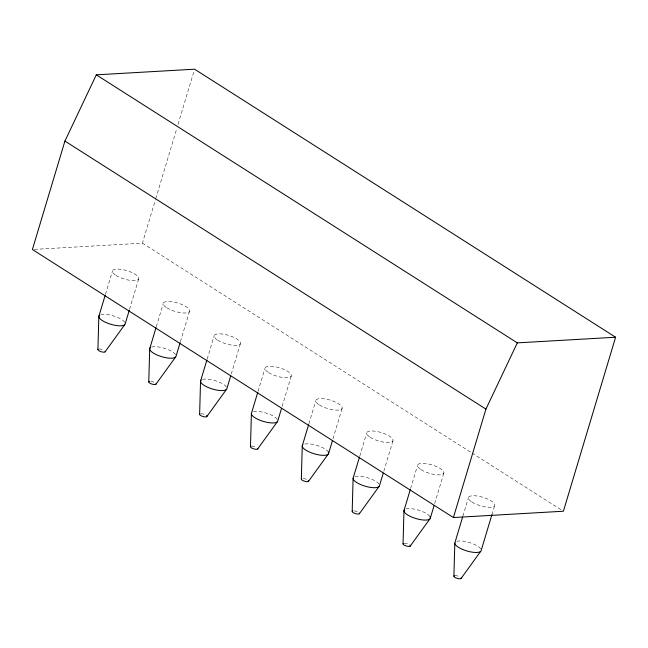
<?xml version="1.0" encoding="UTF-8"?>
<svg xmlns="http://www.w3.org/2000/svg" width="648" height="648" viewBox="0 0 648 648"><rect width="100%" height="100%" fill="white"/><g stroke="black" fill="none" stroke-linecap="round" stroke-linejoin="round"><path stroke-width="0.49" stroke-dasharray="3.24 2.43" d="M105.478 294.273L112.404 271.18M34.417 249.391L142.398 243.194L155.447 199.697M155.739 198.734L176.904 128.166M178.062 124.294L194.311 70.162M129.559 309.307L138.793 278.527M156.33 326.649L163.256 303.556M180.411 341.682L189.645 310.902M207.19 359.024L214.115 335.939M231.271 374.066L240.505 343.278M258.042 391.4L264.967 368.315M282.123 406.442L291.357 375.654M308.894 423.784L315.827 400.691M332.975 438.818L342.217 408.029M359.753 456.16L366.679 433.067M383.835 471.193L393.069 440.413M410.605 488.535L417.531 465.442M434.687 503.569L443.921 472.789M462.907 516.1L468.391 497.826M491.889 514.787L494.78 505.165M142.398 243.194L471.169 452.515M472.019 453.057L561.686 510.146M455.05 575.618A3.799 1.215 16.7 0 1 460.218 577.06M456.808 541.307A13.721 4.398 16.7 0 1 470.173 542.773A13.721 4.398 16.7 0 1 480.873 549.099M404.198 543.243A3.799 1.215 16.7 0 1 409.366 544.685M405.956 508.923A13.721 4.398 16.7 0 1 419.321 510.397A13.721 4.398 16.7 0 1 430.021 516.723M354.116 510.883A3.799 1.215 16.7 0 1 357.769 511.896M355.096 476.547A13.721 4.398 16.7 0 1 368.461 478.022A13.721 4.398 16.7 0 1 379.169 484.348M303.264 478.508A3.799 1.215 16.7 0 1 306.917 479.52M304.892 444.018A13.721 4.398 16.7 0 1 318.176 445.832A13.721 4.398 16.7 0 1 328.309 451.972M251.635 446.116A3.799 1.215 16.7 0 1 256.802 447.549M253.392 411.796A13.721 4.398 16.7 0 1 266.757 413.262A13.721 4.398 16.7 0 1 277.457 419.596M200.775 413.732A3.799 1.215 16.7 0 1 205.943 415.174M202.532 379.42A13.721 4.398 16.7 0 1 215.897 380.886A13.721 4.398 16.7 0 1 226.606 387.212M150.701 381.372A3.799 1.215 16.7 0 1 154.354 382.393M151.681 347.036A13.721 4.398 16.7 0 1 165.046 348.511A13.721 4.398 16.7 0 1 175.746 354.837M99.071 348.98A3.799 1.215 16.7 0 1 104.239 350.422M100.829 314.661A13.721 4.398 16.7 0 1 114.186 316.135A13.721 4.398 16.7 0 1 124.894 322.461M471.947 502.046A13.721 4.398 16.7 0 0 494.213 506.193A13.721 4.398 16.7 0 0 478.589 496.247A13.721 4.398 16.7 0 0 471.947 502.046M421.087 469.67A13.721 4.398 16.7 0 0 443.362 473.818A13.721 4.398 16.7 0 0 427.737 463.863A13.721 4.398 16.7 0 0 421.087 469.67M370.235 437.295A13.721 4.398 16.7 0 0 392.502 441.434A13.721 4.398 16.7 0 0 376.877 431.487A13.721 4.398 16.7 0 0 370.235 437.295M319.383 404.919A13.721 4.398 16.7 0 0 341.65 409.058A13.721 4.398 16.7 0 0 326.025 399.111A13.721 4.398 16.7 0 0 319.383 404.919M268.523 372.535A13.721 4.398 16.7 0 0 290.798 376.682A13.721 4.398 16.7 0 0 275.173 366.736A13.721 4.398 16.7 0 0 268.523 372.535M217.671 340.16A13.721 4.398 16.7 0 0 239.938 344.307A13.721 4.398 16.7 0 0 224.313 334.36A13.721 4.398 16.7 0 0 217.671 340.16M166.811 307.784A13.721 4.398 16.7 0 0 189.086 311.931A13.721 4.398 16.7 0 0 173.462 301.976A13.721 4.398 16.7 0 0 166.811 307.784M115.96 275.408A13.721 4.398 16.7 0 0 138.235 279.547A13.721 4.398 16.7 0 0 122.61 269.6A13.721 4.398 16.7 0 0 115.96 275.408"/><path stroke-width="0.97" d="M97.913 349.556L98.836 316.394L105.187 295.229M148.765 381.931L149.696 348.778L156.047 327.613M199.625 414.307L200.548 381.154L206.898 359.988M250.476 446.691L251.4 413.529L257.75 392.364M301.328 479.066L302.26 445.905L308.61 424.74M352.188 511.442L353.111 478.281L359.462 457.124M403.04 543.818L403.971 510.665L410.314 489.499M453.892 576.194L454.823 543.04L462.615 517.064M64.93 141.078L32.4 249.512L453.406 517.55L563.395 511.232L615.6 337.235L194.594 69.198L96.309 74.836L64.93 141.078L485.935 409.115L453.406 517.55M129.268 310.271L125.226 323.741A13.721 4.398 16.7 0 1 109.877 324A13.721 4.398 16.7 0 1 99.403 315.374M180.128 342.646L176.086 356.117A13.721 4.398 16.7 0 1 160.736 356.384A13.721 4.398 16.7 0 1 150.255 347.749M230.688 375.986L226.938 388.492A13.721 4.398 16.7 0 1 211.588 388.76A13.721 4.398 16.7 0 1 201.115 380.125M281.548 408.362L277.79 420.868A13.721 4.398 16.7 0 1 264.165 421.654A13.721 4.398 16.7 0 1 251.4 413.529M328.649 453.244L332.4 440.737M383.252 473.121L379.501 485.627A13.721 4.398 16.7 0 1 365.869 486.405A13.721 4.398 16.7 0 1 353.111 478.281M430.361 518.003L434.111 505.497M491.889 514.787L481.213 550.379A13.721 4.398 16.7 0 1 467.581 551.165A13.721 4.398 16.7 0 1 454.823 543.04M485.935 409.115L517.315 342.873L615.6 337.235M105.065 351.872L124.667 324.761M155.917 384.248L175.519 357.145M206.777 416.624L226.379 389.521M257.629 449.007L277.231 421.897M308.48 481.383L328.082 454.272M359.34 513.759L378.942 486.648M410.192 546.134L429.794 519.032M461.052 578.51L480.646 551.408M96.309 74.836L517.315 342.873M461.109 577.878A3.799 1.215 16.7 0 1 456.953 578.3A3.799 1.215 16.7 0 1 454.442 575.716M409.917 545.098A3.799 1.215 16.7 0 1 407.049 546.191A3.799 1.215 16.7 0 1 403.194 543.534M430.021 516.723A13.721 4.398 16.7 0 1 416.729 518.781A13.721 4.398 16.7 0 1 404.53 509.636M359.405 513.119A3.799 1.215 16.7 0 1 355.242 513.548A3.799 1.215 16.7 0 1 352.739 510.964M308.213 480.346A3.799 1.215 16.7 0 1 305.346 481.44A3.799 1.215 16.7 0 1 301.482 478.783M328.309 451.972A13.721 4.398 16.7 0 1 315.017 454.029A13.721 4.398 16.7 0 1 302.819 444.876M257.693 448.367A3.799 1.215 16.7 0 1 253.53 448.797A3.799 1.215 16.7 0 1 251.027 446.205M206.501 415.587A3.799 1.215 16.7 0 1 203.634 416.68A3.799 1.215 16.7 0 1 199.778 414.023M155.982 383.608A3.799 1.215 16.7 0 1 151.826 384.037A3.799 1.215 16.7 0 1 149.315 381.453M105.219 351.589A3.799 1.215 16.7 0 1 100.967 351.661A3.799 1.215 16.7 0 1 98.067 349.272"/></g></svg>
